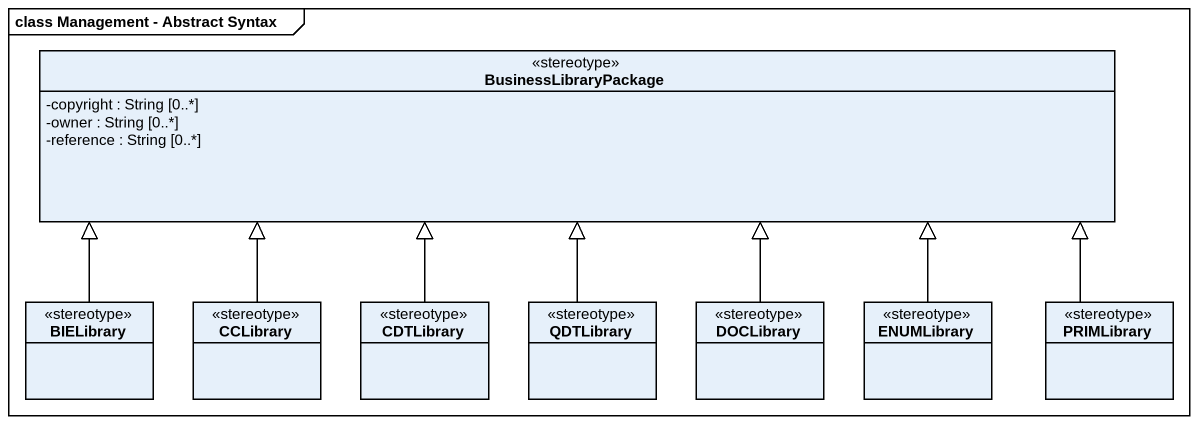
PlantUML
@startuml
mainframe class Management - Abstract Syntax
hide circle
hide empty members
skinparam classAttributeIconSize 0
class BusinessLibraryPackage <<stereotype>> {
  -copyright : String [0..*]
  -owner : String [0..*]
  -reference : String [0..*]
}
class BIELibrary <<stereotype>>
class CCLibrary <<stereotype>>
class CDTLibrary <<stereotype>>
class QDTLibrary <<stereotype>>
class DOCLibrary <<stereotype>>
class ENUMLibrary <<stereotype>>
class PRIMLibrary <<stereotype>>
BIELibrary -right-|> BusinessLibraryPackage
CCLibrary -up-|> BusinessLibraryPackage
CDTLibrary -up-|> BusinessLibraryPackage
QDTLibrary -up-|> BusinessLibraryPackage
DOCLibrary -up-|> BusinessLibraryPackage
ENUMLibrary -up-|> BusinessLibraryPackage
PRIMLibrary -left-|> BusinessLibraryPackage
@enduml
